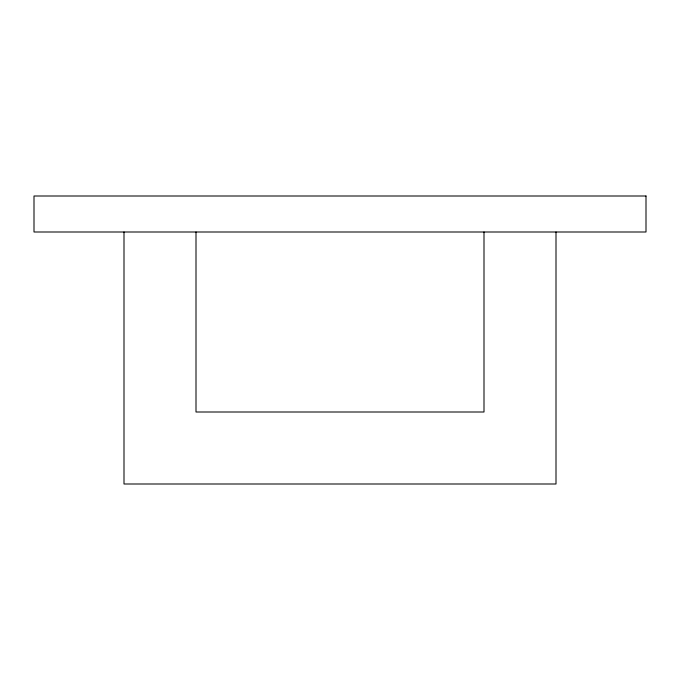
<?xml version="1.0" encoding="UTF-8"?>
<svg xmlns="http://www.w3.org/2000/svg" width="680" height="680" viewBox="0 0 680 680"><rect width="100%" height="100%" fill="white"/><g stroke="black" fill="none" stroke-linecap="round" stroke-linejoin="round"><path stroke-width="1.02" d="M556.002 231.999L556.002 483.998L123.998 483.998L123.998 231.999M483.998 231.999L483.998 412.003L196.001 412.003L196.001 231.999M646 196.001L34 196.001L34 231.999L646 231.999L646 196.001"/></g></svg>
